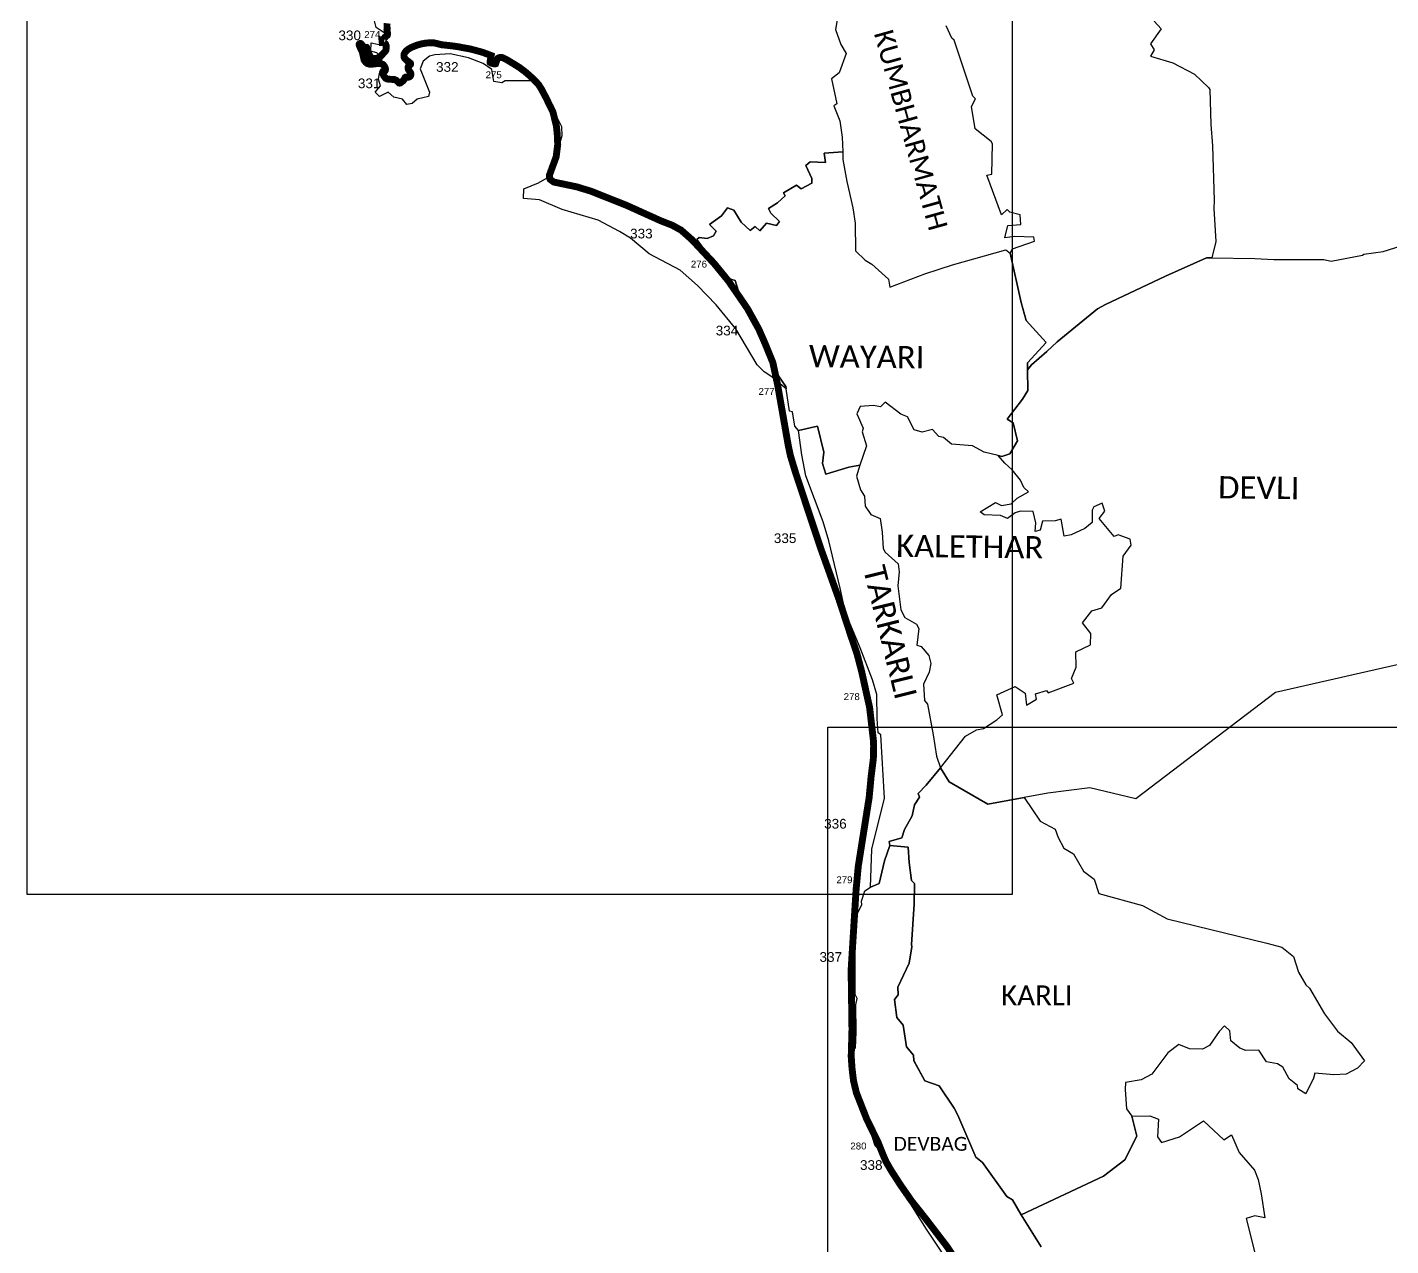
# Model space of a CAD drawing. Header units: metres. Extents: x 0 to 561379, y 0 to 4092696.
# Drawn here: x 332371 to 342232, y 1767031 to 1775846 of the extents above; entities that cross this region are included whole.
import ezdxf

# ---------------------------------------------------------------- set-up
doc = ezdxf.new("R2010")
doc.units = ezdxf.units.M
for name, color, linetype in [('ARTIFICIALLY PROTECTED', 10, 'Continuous'), ('COASTLINE', 5, 'Continuous'), ('NATURALLY PROTECTED', 3, 'Continuous'), ('VILLAGE BOUNDRY', 32, 'Continuous'), ('VILLAGE NAME', 1, 'Continuous')]:
    doc.layers.add(name, color=color, linetype=linetype)
doc.styles.get("Standard").update_dxf_attribs({"font": 'arial.ttf'})
picture_1 = doc.add_image_def('image2.ecw', size_in_pixel=(237473, 771506))
picture_2 = doc.add_image_def('image3.ecw', size_in_pixel=(712691, 1066842))

msp = doc.modelspace()

# ---------------------------------------------------------------- linework, layer by layer
at = {"layer": 'ARTIFICIALLY PROTECTED', "const_width": 50, "flags": 128}
for points in [[(334973.7601134648, 1775874.344836063), (334972.6058178815, 1775863.00103704), (334972.5498514366, 1775851.999041323), (334973.5095723244, 1775841.729990319), (334973.5676116006, 1775830.34874136), (334972.2689827966, 1775825.835262605), (334973.8712629216, 1775817.471911014)], [(334951.8122107845, 1775757.42309), (334936.0949675195, 1775756.008324121), (334938.3512443798, 1775734.577646737), (334951.4214820861, 1775733.441973685), (334955.9672011076, 1775731.880097195), (334956.7589990445, 1775731.166798412)], [(335698.0264990167, 1775652.022081408), (335711.6810696448, 1775646.856423897), (335726.0329298559, 1775641.426974922), (335719.6434805642, 1775604.769522946), (335719.0068539031, 1775601.11707808), (335717.8514134462, 1775594.488102542), (335718.5918891695, 1775590.963259978), (335724.5429878063, 1775587.062742104), (335739.7617151458, 1775582.869568013), (335754.8830194147, 1775580.821496169), (335758.1995494805, 1775581.991599365), (335761.4196928912, 1775590.865707906), (335766.4307625376, 1775607.859070185), (335770.0770848794, 1775615.757104569), (335770.5277135845, 1775616.733178726), (335774.9179702592, 1775621.706247724), (335783.2103318393, 1775626.19207803), (335795.5032578114, 1775628.142076134), (335807.6003012264, 1775626.386660506), (335835.2736353787, 1775613.413799933), (335865.6147034027, 1775595.081313757), (335891.150541406, 1775579.652212947), (335891.8167067066, 1775579.235627566)], [(337285.5358750344, 1774194.163212054), (337317.9058306197, 1774159.566314647)], [(337792.4508719139, 1773284.72297141), (337797.95985378, 1773258.990368295), (337818.6761920206, 1773140.891167093)], [(338376.379959092, 1771297.255069943), (338388.2286199842, 1771252.150185965), (338405.559606671, 1771186.175460985), (338429.7153018606, 1771076.931536214), (338448.3842368012, 1770992.501437714), (338463.3895966408, 1770924.639826255), (338470.1562403506, 1770865.757588807), (338483.5521916701, 1770749.188190407), (338487.5237625174, 1770714.62822424), (338487.669857318, 1770713.356930951)], [(338375.8283595185, 1769717.73968331), (338366.7716553917, 1769620.052831787)], [(338417.0284695912, 1768012.213198906), (338442.4621855043, 1767947.326685427), (338524.47903, 1767780.220297433), (338557.5031638767, 1767696.77812657)], [(338619.8933107484, 1767574.324273769), (338684.7243350368, 1767473.722120512), (338767.2012556954, 1767354.846834884), (338866.2670451769, 1767230.30413904), (339025.3983033972, 1767022.499967221), (339127.7930599322, 1766866.566370939), (339189.0835719641, 1766783.367495224), (339235.1843762947, 1766694.672838339), (339279.3025174952, 1766631.161222763), (339309.3772266982, 1766566.209279536), (339348.9309933956, 1766504.826594473), (339407.7372171252, 1766419.744494266), (339446.707481814, 1766356.851056259), (339504.1254650471, 1766264.185163487), (339562.5455856877, 1766148.05310531), (339577.5715397172, 1766122.898234118), (339608.2007312907, 1766093.760943044), (339637.7982633872, 1766065.605060911), (339652.8236069106, 1766053.77972191), (339669.1295342622, 1766044.407941301), (339674.0898195418, 1766042.575579521), (339682.9771555699, 1766038.694012285)]]:
    msp.add_lwpolyline(points, dxfattribs=at)
at = {"layer": 'COASTLINE', "flags": 128}
msp.add_lwpolyline([(334972.5498514366, 1775851.999041323), (334973.5095723244, 1775841.729990319), (334973.5676116006, 1775830.34874136), (334972.2689827966, 1775825.835262605), (334974.8092375439, 1775812.576005843), (334976.6302198332, 1775804.175050934), (334976.7214244101, 1775795.058366385), (334974.823747363, 1775788.017402128), (334967.4175211598, 1775781.878924954), (334957.5980881749, 1775773.740317843), (334954.4820174875, 1775769.570670476), (334952.8558813396, 1775764.515699472), (334951.8122107845, 1775757.42309), (334936.0949675195, 1775756.008324121), (334938.3512443798, 1775734.577646737), (334951.4214820861, 1775733.441973685), (334955.9672011076, 1775731.880097195), (334961.0103996388, 1775727.336883316), (334966.2100969327, 1775714.060411482), (334967.3014426075, 1775698.97948715), (334964.6648012051, 1775679.174851523), (334958.3934501338, 1775668.818160154), (334926.3785708423, 1775636.527902646), (334918.7403466759, 1775628.823977761), (334904.3464470488, 1775623.217522337), (334883.6212433844, 1775619.492285191), (334865.8943901826, 1775619.765117991), (334858.7141025902, 1775621.400549787), (334854.4160869079, 1775627.339749466), (334848.143699421, 1775641.057553134), (334838.4652904954, 1775662.224375773), (334826.2203992704, 1775699.451597445), (334824.7735630291, 1775700.855408278), (334822.0415713874, 1775700.798546375), (334820.2775919586, 1775699.547062841), (334818.8307557174, 1775697.418653997), (334816.4407812388, 1775694.973070502), (334813.9368010391, 1775694.233344095), (334809.895816437, 1775694.745101221), (334804.8878560376, 1775696.906896871), (334803.1798430537, 1775699.751035356), (334799.8228927777, 1775707.601107975), (334791.605153124, 1775719.108600792), (334787.6884064444, 1775724.593312669), (334783.6371896408, 1775727.357228401), (334780.2232365044, 1775728.949883352), (334777.7752227496, 1775728.836159546), (334774.3612696131, 1775727.300366498), (334771.6862808319, 1775724.626813722), (334771.0032829214, 1775720.189498617), (334772.9382709317, 1775712.566873609), (334776.2392547628, 1775705.399665494), (334782.0442187937, 1775691.836275801), (334787.9662977924, 1775680.723164623), (334793.4288056716, 1775670.472464255), (334795.3383222793, 1775661.914916469), (334798.9261938194, 1775645.835777892), (334802.1977470201, 1775631.174228087), (334806.8860364523, 1775610.163538425), (334811.9541379091, 1775601.711724641), (334819.8215690746, 1775592.101019706), (334830.3111318234, 1775583.945770819), (334845.3173939555, 1775579.431770395), (334865.7130174447, 1775578.994611912), (334896.6479516335, 1775582.596735213), (334909.0932370047, 1775584.045888204), (334925.785741093, 1775583.324984906), (334940.3546358228, 1775578.810462813), (334946.7648665906, 1775573.859303906), (334954.6312613404, 1775563.520349278), (334959.7304263166, 1775552.452623289), (334961.7835657105, 1775542.374503078), (334960.6186345248, 1775533.491526167), (334958.1416011319, 1775530.433503459), (334952.0226031605, 1775528.54036726), (334942.8837213763, 1775525.712919366), (334940.2219746201, 1775520.094027163), (334941.5330404117, 1775513.686890539), (334949.5818443152, 1775493.965200257), (334964.004604439, 1775475.762087951), (334970.1236024104, 1775472.995156453), (334983.3814313484, 1775470.37429223), (335008.439888827, 1775468.772247239), (335025.9012511739, 1775467.655902065), (335032.9428275194, 1775464.824257501), (335040.8254372816, 1775461.654406321), (335046.50950832, 1775455.920413836), (335054.7070882484, 1775447.650837086), (335059.2672489309, 1775443.050625915), (335064.2830002257, 1775441.940210745), (335069.8195326044, 1775443.39671013), (335077.9781965663, 1775449.803846753), (335088.8306085865, 1775458.326429229), (335096.836815653, 1775467.735169597), (335101.6437114172, 1775478.802895586), (335103.8315848449, 1775482.852610747), (335108.3089004338, 1775485.774999557), (335115.5275354052, 1775485.501123419), (335124.41525189, 1775485.163922068), (335129.4727815341, 1775484.972038604), (335134.7146982515, 1775486.962317824), (335140.1061324397, 1775490.980732855), (335143.4869202757, 1775496.277758199), (335145.4053256356, 1775502.488225672), (335145.0394709127, 1775510.61634778), (335143.3034747064, 1775516.370355023), (335137.4518719715, 1775525.259591961), (335130.352311624, 1775536.044615644), (335126.8721410615, 1775543.467399286), (335125.1237078675, 1775549.996606417), (335125.0314668751, 1775556.525813547), (335126.5954180842, 1775562.043504808), (335130.7358985883, 1775567.469382354), (335138.7401366189, 1775572.987073615), (335141.8742575311, 1775575.50882076), (335143.3739509703, 1775578.795856086), (335143.0858274208, 1775583.12153406), (335141.7581789789, 1775586.409091054), (335139.0469156501, 1775588.081561337), (335135.9107927947, 1775590.016110528), (335134.0265182629, 1775592.118756446), (335130.078991152, 1775596.523768363), (335124.5018584801, 1775600.221316781), (335119.0782954068, 1775602.989291616), (335114.1739765721, 1775607.776646509), (335101.2177445868, 1775621.140237039), (335096.4916892431, 1775629.556320343), (335095.3091389915, 1775639.00530794), (335095.9009323251, 1775650.078772287), (335100.6269876689, 1775660.708818124), (335111.097894936, 1775674.666067787), (335126.3114401973, 1775686.772958095), (335148.1725554092, 1775699.765120414), (335185.3062915742, 1775715.018717131), (335222.0855735884, 1775725.649284637), (335250.4771437832, 1775730.823196136), (335279.7237568854, 1775733.628209458), (335312.8507101647, 1775732.891613065), (335346.3308058092, 1775724.936033131), (335359.826562413, 1775721.673017002), (335367.410221462, 1775719.445698296), (335400.6340789286, 1775715.907119156), (335429.2721833921, 1775712.856955604), (335479.7975787683, 1775706.291197532), (335525.0448948146, 1775697.863637513), (335574.6710693594, 1775688.853998773), (335619.1084241828, 1775677.190944946), (335667.9505478958, 1775663.400107641), (335711.6810696448, 1775646.856423897), (335726.0329298559, 1775641.426974922), (335719.0068539031, 1775601.11707808), (335717.8514134462, 1775594.488102542), (335718.5918891695, 1775590.963259978), (335724.5429878063, 1775587.062742104), (335739.7617151458, 1775582.869568013), (335754.8830194147, 1775580.821496169), (335758.1995494805, 1775581.991599365), (335761.4196928912, 1775590.865707906), (335766.4307625376, 1775607.859070185), (335770.5277135845, 1775616.733178726), (335774.9179702592, 1775621.706247724), (335783.2103318393, 1775626.19207803), (335795.5032578114, 1775628.142076134), (335807.6003012264, 1775626.386660506), (335835.2736353787, 1775613.413799933), (335865.6147034027, 1775595.081313757), (335891.150541406, 1775579.652212947), (335928.517878179, 1775556.28461), (335967.3461539246, 1775527.621708442), (336005.6303114562, 1775495.194773699), (336033.6290801212, 1775468.378387269), (336067.7333733542, 1775433.101054015), (336089.6110712165, 1775398.830541611), (336108.4541440686, 1775363.101443147), (336127.9936005542, 1775326.05190403), (336138.5267804403, 1775303.23785773), (336146.3014719252, 1775286.398482212), (336172.9751636676, 1775234.020750113), (336198.2875429794, 1775129.092802441), (336203.9277169225, 1775076.09594389), (336207.5240792126, 1774997.810666926), (336196.3432272283, 1774909.34867434), (336162.66743, 1774817.346115377), (336148.467606305, 1774778.552078582), (336148.0441853136, 1774761.024139676), (336153.0417815565, 1774745.204532275), (336179.6973555448, 1774726.054591034), (336251.3333685508, 1774711.067567092), (336345.5007470673, 1774691.366739294), (336447.7579709456, 1774660.104695327), (336707.4288016954, 1774556.789226021), (336948.5768120278, 1774447.717662798), (337036.7695649716, 1774412.943739969), (337099.6592663447, 1774378.391004726), (337175.8772729196, 1774311.365949551), (337261.3359613905, 1774220.027996682), (337338.6857840446, 1774137.356771761), (337442.2640770528, 1774010.378682195), (337533.9495507222, 1773877.398514625), (337580.1799070084, 1773809.63229), (337661.0959857047, 1773663.168947773), (337704.8233982069, 1773563.90267196), (337763.3083330861, 1773420.848557529), (337797.95985378, 1773258.990368295), (337837.275244879, 1773034.862135311), (337874.9228039847, 1772820.241838713), (337890.8527516766, 1772745.479391176), (337927.3345824006, 1772625.176819618), (337973.8178241043, 1772485.221418063), (338050.2894464976, 1772254.974640357), (338108.0539237291, 1772081.052807236), (338243.0651354192, 1771703.733334089), (338326.2157262473, 1771448.697266008), (338371.4780703206, 1771315.915332594), (338388.2286199842, 1771252.150185965), (338405.559606671, 1771186.175460985), (338429.7153018606, 1771076.931536214), (338448.3842368012, 1770992.501437714), (338463.3895966408, 1770924.639826255), (338470.1562403506, 1770865.757588807), (338483.5521916701, 1770749.188190407), (338487.5237625174, 1770714.62822424), (338490.7554437788, 1770686.506657397), (338492.5044709161, 1770646.126457762), (338490.3767095956, 1770555.132806324), (338474.4314548886, 1770428.018804796), (338460.0926444322, 1770274.277260955), (338443.9349245178, 1770172.274310437), (338428.8913680429, 1770077.305023009), (338381.3235481442, 1769777.011540693), (338365.6078121041, 1769607.499458636), (338351.5550523658, 1769380.662721064), (338337.2133934622, 1769149.162632993), (338329.6134028121, 1769026.485157767), (338330.6754227703, 1768953.794677305), (338333.7158277206, 1768745.692659126), (338335.9052317603, 1768595.837818497), (338332.8239124035, 1768488.776991689), (338330.2725145221, 1768400.128352888), (338336.1943360828, 1768313.695019174), (338346.8238149438, 1768225.292496836), (338367.6588786666, 1768138.164933129), (338397.8973415417, 1768061.020545905), (338442.4621855043, 1767947.326685427), (338524.47903, 1767780.220297433), (338558.288881187, 1767694.792852458), (338581.3315102349, 1767641.081307604), (338617.7242092135, 1767577.690197529), (338684.7243350368, 1767473.722120512), (338767.2012556954, 1767354.846834884), (338866.2670451769, 1767230.30413904), (339025.3983033972, 1767022.499967221)], dxfattribs=at)
at = {"layer": 'NATURALLY PROTECTED', "const_width": 50, "flags": 128}
for points in [[(334973.8712629216, 1775817.471911014), (334974.8092375439, 1775812.576005843), (334976.6302198332, 1775804.175050934), (334976.7214244101, 1775795.058366385), (334974.823747363, 1775788.017402128), (334967.4175211598, 1775781.878924954), (334957.5980881749, 1775773.740317843), (334954.4820174875, 1775769.570670476), (334952.8558813396, 1775764.515699472), (334951.8122107845, 1775757.42309)], [(334850.0349578679, 1775636.9213431), (334848.143699421, 1775641.057553134), (334838.4652904954, 1775662.224375773), (334826.2203992704, 1775699.451597445), (334824.7735630291, 1775700.855408278), (334822.0415713874, 1775700.798546375), (334820.2775919586, 1775699.547062841), (334818.8307557174, 1775697.418653997), (334816.4407812388, 1775694.973070502), (334813.9368010391, 1775694.233344095), (334809.895816437, 1775694.745101221), (334804.8878560376, 1775696.906896871), (334803.1798430537, 1775699.751035356), (334799.8228927777, 1775707.601107975), (334791.605153124, 1775719.108600792), (334787.6884064444, 1775724.593312669), (334783.6371896408, 1775727.357228401), (334780.2232365044, 1775728.949883352), (334777.7752227496, 1775728.836159546), (334774.3612696131, 1775727.300366498), (334771.6862808319, 1775724.626813722), (334771.0032829214, 1775720.189498617), (334772.9382709317, 1775712.566873609), (334776.2392547628, 1775705.399665494), (334782.0442187937, 1775691.836275801), (334787.9662977924, 1775680.723164623), (334793.4288056716, 1775670.472464255), (334795.3383222793, 1775661.914916469), (334798.9261938194, 1775645.835777892), (334802.1977470201, 1775631.174228087), (334806.8860364523, 1775610.163538425), (334811.9541379091, 1775601.711724641), (334819.8215690746, 1775592.101019706), (334821.7812985203, 1775590.577402205)], [(334961.5291256694, 1775673.996505838), (334958.3934501338, 1775668.818160154), (334926.3785708423, 1775636.527902646), (334918.7403466759, 1775628.823977761), (334904.3464470488, 1775623.217522337), (334883.6212433844, 1775619.492285191), (334865.8943901826, 1775619.765117991), (334858.7141025902, 1775621.400549787), (334854.4160869079, 1775627.339749466), (334850.0349578679, 1775636.9213431)], [(334955.9672011076, 1775731.880097195), (334961.0103996388, 1775727.336883316), (334966.2100969327, 1775714.060411482), (334967.3014426075, 1775698.97948715), (334964.6648012051, 1775679.174851523), (334961.5291256694, 1775673.996505838)], [(335107.6958605794, 1775614.458441774), (335101.2177445868, 1775621.140237039), (335096.4916892431, 1775629.556320343), (335095.3091389915, 1775639.00530794), (335095.9009323251, 1775650.078772287), (335100.6269876689, 1775660.708818124), (335111.097894936, 1775674.666067787), (335126.3114401973, 1775686.772958095), (335148.1725554092, 1775699.765120414), (335185.3062915742, 1775715.018717131), (335222.0855735884, 1775725.649284637), (335250.4771437832, 1775730.823196136), (335279.7237568854, 1775733.628209458), (335312.8507101647, 1775732.891613065), (335346.3308058092, 1775724.936033131), (335359.826562413, 1775721.673017002), (335367.410221462, 1775719.445698296), (335400.6340789286, 1775715.907119156), (335429.2721833921, 1775712.856955604), (335479.7975787683, 1775706.291197532), (335525.0448948146, 1775697.863637513), (335574.6710693594, 1775688.853998773), (335619.1084241828, 1775677.190944946), (335667.9505478958, 1775663.400107641), (335698.0264990167, 1775652.022081408)], [(334821.7812985203, 1775590.577402205), (334830.3111318234, 1775583.945770819), (334845.3173939555, 1775579.431770395), (334865.7130174447, 1775578.994611912), (334896.6479516335, 1775582.596735213), (334909.0932370047, 1775584.045888204), (334925.785741093, 1775583.324984906), (334940.3546358228, 1775578.810462813), (334946.7648665906, 1775573.859303906), (334954.6312613404, 1775563.520349278), (334959.7304263166, 1775552.452623289), (334961.7835657105, 1775542.374503078), (334960.6186345248, 1775533.491526167), (334958.1416011319, 1775530.433503459), (334952.0226031605, 1775528.54036726), (334942.8837213763, 1775525.712919366), (334940.2219746201, 1775520.094027163), (334941.5330404117, 1775513.686890539)], [(334941.4478513827, 1775514.103206601), (334941.5330404117, 1775513.686890539), (334949.5818443152, 1775493.965200257), (334964.004604439, 1775475.762087951), (334970.1236024104, 1775472.995156453), (334983.3814313484, 1775470.37429223), (335008.439888827, 1775468.772247239), (335025.9012511739, 1775467.655902065), (335032.9428275194, 1775464.824257501), (335040.8254372816, 1775461.654406321), (335046.50950832, 1775455.920413836), (335054.7070882484, 1775447.650837086), (335059.2672489309, 1775443.050625915), (335064.2830002257, 1775441.940210745), (335069.8195326044, 1775443.39671013), (335077.9781965663, 1775449.803846753), (335088.8306085865, 1775458.326429229), (335096.836815653, 1775467.735169597), (335101.6437114172, 1775478.802895586), (335103.8315848449, 1775482.852610747), (335108.3089004338, 1775485.774999557), (335115.5275354052, 1775485.501123419), (335124.41525189, 1775485.163922068), (335129.4727815341, 1775484.972038604), (335134.7146982515, 1775486.962317824), (335140.1061324397, 1775490.980732855), (335143.4869202757, 1775496.277758199), (335145.4053256356, 1775502.488225672), (335145.0394709127, 1775510.61634778), (335143.3034747064, 1775516.370355023), (335137.4518719715, 1775525.259591961), (335130.352311624, 1775536.044615644), (335126.8721410615, 1775543.467399286), (335125.1237078675, 1775549.996606417), (335125.0314668751, 1775556.525813547), (335126.5954180842, 1775562.043504808), (335130.7358985883, 1775567.469382354), (335138.7401366189, 1775572.987073615), (335141.8742575311, 1775575.50882076), (335143.3739509703, 1775578.795856086), (335143.0858274208, 1775583.12153406), (335141.7581789789, 1775586.409091054), (335139.0469156501, 1775588.081561337), (335135.9107927947, 1775590.016110528), (335134.0265182629, 1775592.118756446), (335130.078991152, 1775596.523768363), (335124.5018584801, 1775600.221316781), (335119.0782954068, 1775602.989291616), (335114.1739765721, 1775607.776646509), (335107.6958605794, 1775614.458441774)], [(335891.8167067066, 1775579.235627566), (335928.517878179, 1775556.28461), (335967.3461539246, 1775527.621708442), (336005.6303114562, 1775495.194773699), (336033.6290801212, 1775468.378387269), (336067.7333733542, 1775433.101054015), (336089.6110712165, 1775398.830541611), (336108.4541440686, 1775363.101443147), (336127.9936005542, 1775326.05190403), (336138.5267804403, 1775303.23785773), (336146.3014719252, 1775286.398482212), (336172.9751636676, 1775234.020750113), (336198.2875429794, 1775129.092802441), (336203.9277169225, 1775076.09594389), (336207.5240792126, 1774997.810666926), (336196.3432272283, 1774909.34867434), (336162.66743, 1774817.346115377), (336148.467606305, 1774778.552078582), (336148.0441853136, 1774761.024139676), (336153.0417815565, 1774745.204532275), (336179.6973555448, 1774726.054591034), (336251.3333685508, 1774711.067567092), (336345.5007470673, 1774691.366739294), (336447.7579709456, 1774660.104695327), (336707.4288016954, 1774556.789226021), (336948.5768120278, 1774447.717662798), (337036.7695649716, 1774412.943739969), (337099.6592663447, 1774378.391004726), (337175.8772729196, 1774311.365949551), (337261.3359613905, 1774220.027996682), (337285.5358750344, 1774194.163212054)], [(337317.9058306196, 1774159.566314647), (337338.6857840446, 1774137.356771761), (337442.2640770528, 1774010.378682195), (337533.9495507222, 1773877.398514625), (337580.1799070084, 1773809.63229), (337661.0959857047, 1773663.168947773), (337704.8233982069, 1773563.90267196), (337763.3083330861, 1773420.848557529), (337792.4508719139, 1773284.72297141)], [(337818.6761920206, 1773140.891167093), (337837.275244879, 1773034.862135311), (337874.9228039847, 1772820.241838713), (337890.8527516766, 1772745.479391176), (337927.3345824006, 1772625.176819618), (337973.8178241043, 1772485.221418063), (338050.2894464976, 1772254.974640357), (338108.0539237291, 1772081.052807236), (338243.0651354192, 1771703.733334089), (338326.2157262473, 1771448.697266008), (338371.4780703206, 1771315.915332594), (338376.3799590919, 1771297.255069943)], [(338487.669857318, 1770713.356930951), (338490.7554437788, 1770686.506657397), (338492.5044709161, 1770646.126457762), (338490.3767095956, 1770555.132806324), (338474.4314548886, 1770428.018804796), (338460.0926444322, 1770274.277260955), (338443.9349245178, 1770172.274310437), (338428.8913680429, 1770077.305023009), (338381.3235481442, 1769777.011540693), (338375.8283595185, 1769717.73968331)], [(338366.7716553917, 1769620.052831787), (338365.6078121041, 1769607.499458636), (338351.5550523658, 1769380.662721064), (338337.2133934622, 1769149.162632993), (338329.6134028121, 1769026.485157767), (338330.6754227703, 1768953.794677305), (338333.7158277206, 1768745.692659126), (338335.9052317603, 1768595.837818497), (338332.8239124035, 1768488.776991689), (338330.2725145221, 1768400.128352888), (338336.1943360828, 1768313.695019174), (338346.8238149438, 1768225.292496836), (338367.6588786666, 1768138.164933129), (338397.8973415417, 1768061.020545905), (338417.0284695912, 1768012.213198906)], [(338557.5031638767, 1767696.77812657), (338558.288881187, 1767694.792852458), (338581.3315102349, 1767641.081307604), (338617.7242092135, 1767577.690197529), (338619.8933107484, 1767574.324273769)]]:
    msp.add_lwpolyline(points, dxfattribs=at)
at = {"layer": 'VILLAGE BOUNDRY'}
for points in [[(338235.5885107887, 1775942.926036472, 0), (338217.2273366252, 1775830.08482201, 0), (338255.6219777121, 1775720.061393515, 0), (338294.61703829, 1775657.148613935, 0), (338242.8971091421, 1775516.136558529, 0), (338187.6543799356, 1775472.791285917, 0), (338226.7655966701, 1775292.745402097, 0), (338203.874066817, 1775278.309658624, 0), (338247.0056296599, 1775169.276646911, 0), (338264.753356607, 1775050.840403402, 0), (338268.6943251992, 1774943.682953809, 0), (338134.3014042525, 1774933.941399469, 0), (338143.4006094009, 1774868.510027215, 0), (338033.5293639936, 1774872.659954316, 0), (338002.4103280169, 1774845.325933983, 0), (338044.6271689172, 1774751.151298462, 0), (338044.4861387516, 1774718.914463133, 0), (337968.4989818734, 1774675.962986066, 0), (337935.6515426462, 1774702.897435571, 0), (337841.3732003215, 1774647.560383186, 0), (337853.6755684253, 1774625.519887593, 0), (337798.2614597885, 1774575.175847691, 0), (337731.8604466374, 1774535.329512328, 0), (337747.9150519918, 1774501.711110161, 0), (337810.377216186, 1774440.809540424, 0), (337788.8257973872, 1774412.644904967, 0), (337717.9333236803, 1774428.348250123, 0), (337669.2030248276, 1774372.456047687, 0), (337636.3048056421, 1774403.950238095, 0), (337600.079265812, 1774375.184923993, 0), (337535.307124454, 1774435.935630515, 0), (337480.4293819728, 1774522.597364811, 0), (337436.136571907, 1774539.471393675, 0), (337391.9287644043, 1774481.380316455, 0), (337306.1084357352, 1774418.265508699, 0), (337352.3772438364, 1774369.803044548, 0), (337334.3829544659, 1774336.367805408, 0), (337288.4975722409, 1774316.740593072, 0), (337230.6114402226, 1774325.716567222, 0), (337213.863159043, 1774309.412360575, 0), (337281.3992683245, 1774219.26848414, 0), (337288.286831445, 1774195.418578148, 0), (337347.112005783, 1774124.543891334, 0), (337364.3756712908, 1774122.612177651, 0), (337427.8340576669, 1774033.984751452, 0), (337490.4702598432, 1774013.567030095, 0), (337524.1670975617, 1773904.742406084, 0), (337542.5968263514, 1773899.075372631, 0), (337601.1274211793, 1773776.096555485, 0), (337747.4911729274, 1773423.203136151, 0), (337785.6144786392, 1773399.326557398, 0), (337782.4188836914, 1773355.311389233, 0), (337856.8318336076, 1773247.81553718, 0), (337859.0830396053, 1773230.786079347, 0), (337755.5363147007, 1773317.841862359, 0), (337699.4899932816, 1773352.388805269, 0), (337649.3800297572, 1773403.619118371, 0), (337496.2200685164, 1773665.541292241, 0), (337354.1174583972, 1773837.691132959, 0), (337218.554544635, 1773977.928732209, 0), (337093.6318886942, 1774088.298643962, 0), (336869.3994843629, 1774208.05765262, 0), (336734.0835574305, 1774320.435958465, 0), (336655.0749100092, 1774369.283184966, 0), (336499.4906395286, 1774450.449892971, 0), (336240.5613873787, 1774527.466170993, 0), (336074.659742829, 1774598.209876739, 0), (335960.9821507229, 1774607.500738206, 0), (335962.3859122372, 1774677.734873617, 0), (336069.3657234213, 1774720.096114466, 0), (336131.065318124, 1774755.768035595, 0), (336173.7011336332, 1774831.584422578, 0), (336239.6598383082, 1775062.528921048, 0), (336236.9706595291, 1775124.471361046, 0), (336199.0538118068, 1775202.638960653, 0), (336171.5231743627, 1775284.982997217, 0), (336039.7122346513, 1775458.312053029, 0), (335827.0040760487, 1775457.378870017, 0), (335804.3422875911, 1775444.756844396, 0), (335744.407887438, 1775452.460328935, 0), (335731.1749412619, 1775541.148663975, 0), (335668.8497605014, 1775583.997530454, 0), (335563.1350702878, 1775624.238759793, 0), (335430.6120822418, 1775653.935692989, 0), (335318.4232446116, 1775647.250150498, 0), (335280.740551626, 1775637.084417968, 0), (335233.5316011602, 1775601.636044731, 0), (335211.683428924, 1775544.04259362, 0), (335278.9571479885, 1775376.74133598, 0), (335273.6946118018, 1775344.446796504, 0), (335189.9425138306, 1775325.521059456, 0), (335155.2423455323, 1775294.397779926, 0), (335116.0917781539, 1775287.026825981, 0), (335084.9217738459, 1775325.912075475, 0), (335021.7998457506, 1775339.327136516, 0), (334980.9159794394, 1775375.355279053, 0), (334918.1530570494, 1775345.35579334, 0), (334887.0610229502, 1775377.24504221, 0), (334925.8527754304, 1775422.407937962, 0), (334911.392300103, 1775469.850921731, 0), (334917.9515094673, 1775514.716947768, 0), (334948.4979404932, 1775542.982808055, 0), (334929.5246100972, 1775630.982721927, 0), (334899.8373591516, 1775660.138857072, 0), (334854.9092943674, 1775672.257494013, 0), (334857.1113710204, 1775732.505777964, 0), (334949.7172031382, 1775713.796801413, 0), (334967.5677304905, 1775748.918067321, 0), (334958.6818704879, 1775800.671484584, 0), (334893.905268473, 1775844.804813105, 0), (334875.0096082407, 1775920.248859457, 0)], [(340521.5724088289, 1775890.741746271, 0), (340573.232404403, 1775834.841300573, 0), (340495.916924343, 1775725.782175899, 0), (340521.5025393524, 1775683.273451102, 0), (340495.6479839861, 1775637.507171775, 0), (340655.6808365457, 1775588.55771762, 0), (340812.4505676177, 1775507.149444839, 0), (340913.7892170282, 1775410.569822176, 0), (340923.6867755048, 1775396.873577162, 0), (340932.1959634578, 1775142.523453678, 0), (340942.4605695349, 1774988.89643406, 0), (340954.6047626836, 1774592.90381036, 0), (340953.862583421, 1774535.984692222, 0), (340967.1510834341, 1774295.745354678, 0), (340938.0937011667, 1774178.415214253, 0), (340900.3619202496, 1774178.370866265, 0), (340602.5480422346, 1774044.935935502, 0), (340169.2716186092, 1773840.83961585, 0), (340111.0855216717, 1773809.457296418, 0), (339819.6334966228, 1773570.265791168, 0), (339745.4567952529, 1773499.411527606, 0), (339633.7569763707, 1773404.151203574, 0), (339605.6233937641, 1773366.793350287, 0), (339604.99473928, 1773417.699770824, 0), (339740.5403864399, 1773565.13831052, 0), (339594.5798600432, 1773725.06416541, 0), (339558.8372551724, 1773855.10540385, 0), (339480.0446411545, 1774210.56281965, 0), (339496.1695506553, 1774243.601838528, 0), (339654.910369181, 1774299.591491695, 0), (339650.9805021017, 1774327.159991006, 0), (339514.1693492646, 1774332.760574458, 0), (339442.1985906018, 1774321.902481955, 0), (339464.1967948534, 1774411.043309857, 0), (339556.0079877068, 1774418.561101069, 0), (339552.350677845, 1774489.050186946, 0), (339478.0351482846, 1774509.276720264, 0), (339457.4699382347, 1774527.227157909, 0), (339416.2207999978, 1774489.535697624, 0), (339310.2175545128, 1774775.162088584, 0), (339346.7898348587, 1774784.00232608, 0), (339352.6571545224, 1775003.591587848, 0), (339343.6151227677, 1775018.984027494, 0), (339227.515432036, 1775111.400265535, 0), (339201.2843789068, 1775273.721805674, 0), (339228.1635885542, 1775328.433261553, 0), (339210.7757203872, 1775347.168860256, 0), (339074.0780386713, 1775752.651890666, 0), (339058.2426272458, 1775766.594497797, 0), (339017.2059366612, 1775855.847797818, 0)], [(342385.0995208499, 1771257.853391506, 0), (341399.6374575425, 1771034.445683463, 0), (340388.4034443765, 1770263.95196283, 0), (340056.4967374784, 1770343.404135081, 0), (339753.2538948613, 1770305.79566587, 0), (339581.4404158082, 1770274.272483386, 0), (339319.0445116408, 1770226.123032193, 0), (339039.0197703326, 1770386.610928636, 0), (338975.85805644, 1770488.044638752, 0), (338975.0286312492, 1770489.597133313, 0), (339157.9559479405, 1770718.023051851, 0), (339235.423937158, 1770762.364254083, 0), (339287.9733319278, 1770772.444794121, 0), (339384.1474038565, 1770836.734434494, 0), (339423.9165655382, 1770872.53483176, 0), (339384.0892705448, 1771015.89593247, 0), (339515.3414555683, 1771077.265168596, 0), (339587.8333546342, 1771029.908215692, 0), (339598.8575146381, 1770943.073620204, 0), (339670.3613321217, 1770984.474613666, 0), (339663.5529087982, 1771023.692009926, 0), (339742.8683255897, 1771048.000865614, 0), (339753.9839953874, 1771031.507699484, 0), (339941.6054725514, 1771102.124597637, 0), (339922.6845943581, 1771135.147736575, 0), (339956.5006837978, 1771217.546245371, 0), (339954.0837520105, 1771328.090138991, 0), (340061.1082897087, 1771377.319920623, 0), (340064.0066526995, 1771459.312121444, 0), (340002.9699088228, 1771538.281578443, 0), (340070.1588100858, 1771625.049588645, 0), (340143.3776754232, 1771647.103741906, 0), (340213.979144363, 1771741.593439105, 0), (340281.4289421276, 1771788.071325213, 0), (340297.0203245003, 1772020.69419105, 0), (340354.4796518522, 1772100.482286287, 0), (340348.7605293351, 1772142.898081578, 0), (340261.5188366165, 1772174.037229198, 0), (340232.8565272974, 1772161.786767067, 0), (340124.5278363175, 1772291.51859279, 0), (340165.5960621549, 1772345.38706179, 0), (340145.393843028, 1772403.759103257, 0), (340085.9121622572, 1772376.61035136, 0), (340072.1803823173, 1772353.093914746, 0), (340072.4784292652, 1772264.514948316, 0), (340021.1177818691, 1772220.527145589, 0), (339920.4412492918, 1772173.367030023, 0), (339870.9513193514, 1772163.383539096, 0), (339848.091273875, 1772286.569725557, 0), (339804.2922942936, 1772276.024728857, 0), (339713.9844776796, 1772273.895637975, 0), (339697.7979867603, 1772207.122602769, 0), (339660.6754673596, 1772197.276679565, 0), (339666.0962881452, 1772260.306606681, 0), (339647.0719096157, 1772341.930581899, 0), (339555.021885856, 1772344.779626085, 0), (339516.7340351047, 1772332.984046618, 0), (339460.5284344569, 1772292.127984604, 0), (339408.986903022, 1772314.918260132, 0), (339292.0054122839, 1772318.30173328, 0), (339263.1348770355, 1772341.594170545, 0), (339373.6539282217, 1772408.105271815, 0), (339417.3161388104, 1772386.03934233, 0), (339486.2014660104, 1772398.987571622, 0), (339529.3672308237, 1772438.386580023, 0), (339612.0458230678, 1772486.159041124, 0), (339579.8550431037, 1772515.911502632, 0), (339554.9484588675, 1772570.358207364, 0), (339495.2791323136, 1772644.283679687, 0), (339440.6550361312, 1772691.465562861, 0), (339393.1709132217, 1772748.222518608, 0), (339420.1693678654, 1772741.588712905, 0), (339478.6333436567, 1772759.168574471, 0), (339533.1069887626, 1772854.66686694, 0), (339501.7538969435, 1772983.194284498, 0), (339458.1616304434, 1773010.196215984, 0), (339569.6813291018, 1773155.305975251, 0), (339608.087428753, 1773218.265992562, 0), (339605.6233937641, 1773366.793350287, 0), (339633.7569763707, 1773404.151203574, 0), (339745.4567952529, 1773499.411527606, 0), (339819.6334966228, 1773570.265791168, 0), (340111.0855216717, 1773809.457296418, 0), (340169.2716186092, 1773840.83961585, 0), (340602.5480422346, 1774044.935935502, 0), (340900.3619202496, 1774178.370866265, 0), (340938.0937011667, 1774178.415214253, 0), (341249.4379692612, 1774173.564793766, 0), (341385.835691941, 1774165.708964689, 0), (341749.4773967093, 1774165.561208975, 0), (341801.0852675953, 1774153.640144812, 0), (342029.4357231685, 1774196.71816708, 0), (342038.2798411194, 1774204.750119976, 0), (342178.5009259207, 1774223.860560352, 0), (342469.8440178989, 1774315.551570544, 0)], [(339004.7763395929, 1766957.216699671, 0), (338870.4080145569, 1767158.925251699, 0), (338682.7616671542, 1767460.80072243, 0), (338667.3999864411, 1767477.120890792, 0), (338580.200757982, 1767644.624344748, 0), (338555.1418839054, 1767656.651113755, 0), (338525.3694401165, 1767732.842400384, 0), (338504.5811008906, 1767754.037055884, 0), (338425.235396374, 1767995.903245742, 0), (338409.1789113982, 1767996.098929751, 0), (338349.8535781587, 1768224.008663247, 0), (338314.2171502188, 1768461.927976588, 0), (338361.0266181482, 1768460.076145443, 0), (338365.9891012285, 1768575.26085655, 0), (338364.0777548582, 1768774.701581192, 0), (338374.2015653796, 1768819.167088664, 0), (338357.8884834433, 1768847.970643909, 0), (338357.9382616202, 1769168.49799036, 0), (338346.0972170386, 1769334.095722929, 0), (338369.1541344704, 1769378.393305609, 0), (338360.0068162119, 1769403.216427086, 0), (338406.8000159764, 1769498.128519156, 0), (338404.0612445103, 1769525.271925974, 0), (338428.7820913212, 1769599.635617472, 0), (338469.8002203703, 1769624.2057767, 0), (338533.5118603269, 1769652.839471172, 0), (338570.9373922197, 1769814.801325446, 0), (338610.7278046039, 1769927.126793985, 0), (338742.5479558005, 1769914.977362099, 0), (338749.410426682, 1769803.671688394, 0), (338765.7960401016, 1769673.044251485, 0), (338788.08493778, 1769651.740848897, 0), (338785.3635871662, 1769503.534483959, 0), (338765.2774347059, 1769209.457609131, 0), (338769.7731045465, 1769192.828636189, 0), (338749.4772996043, 1769074.536692125, 0), (338668.316214491, 1768902.093290824, 0), (338669.508470176, 1768845.572551753, 0), (338643.0039477654, 1768813.543100123, 0), (338659.3388247806, 1768681.916658658, 0), (338706.9781500697, 1768628.03782555, 0), (338729.9096826277, 1768470.62329598, 0), (338780.6222559748, 1768410.032127279, 0), (338783.4386280605, 1768370.333733142, 0), (338863.8347881249, 1768224.679464141, 0), (338965.2649647031, 1768187.079883748, 0), (339074.9260648206, 1768027.509530077, 0), (339100.7252856331, 1767977.073113531, 0), (339232.4861819869, 1767673.011314184, 0), (339280.7053918421, 1767634.319062659, 0), (339456.4805951117, 1767388.531436699, 0), (339495.8707505888, 1767362.921446919, 0), (339559.2942283722, 1767254.747515299, 0), (339703.7473252487, 1767022.416980554, 0)], [(339703.7473252487, 1767022.416980554, 0), (339559.2942283722, 1767254.747515299, 0), (340154.8101055768, 1767533.866823574, 0), (340308.1426992154, 1767653.888337437, 0), (340395.1322024069, 1767824.644028295, 0), (340359.7421647026, 1767967.86295869, 0), (340489.6309649001, 1767971.808146983, 0), (340553.3704853993, 1767947.343515982, 0), (340546.6681870279, 1767819.95992443, 0), (340573.5477603449, 1767779.030677178, 0), (340703.5242508312, 1767819.957531226, 0), (340879.139037356, 1767936.103517242, 0), (341025.9086469613, 1767798.434996989, 0), (341080.7467848267, 1767832.840266116, 0), (341135.5196050853, 1767704.767161759, 0), (341247.9419110594, 1767577.398465762, 0), (341273.720951562, 1767511.844935757, 0), (341295.7574322891, 1767406.520765828, 0), (341322.6186860213, 1767232.536434495, 0), (341248.7997389192, 1767247.831144697, 0), (341186.9931209124, 1767227.778327782, 0), (341263.4244810851, 1766921.72877124, 0)]]:
    msp.add_polyline3d(points, dxfattribs=at)
for points in [[(338133.0680275991, 1772771.803710245, 0), (338087.3704621842, 1772959.768736383, 0), (337949.8528063521, 1772927.876624997, 0), (337923.2420752981, 1772961.376929554, 0), (337904.8087794191, 1773062.749039748, 0), (337883.0750324975, 1773067.816961503, 0), (337859.0830396053, 1773230.786079347, 0), (337856.8318336076, 1773247.81553718, 0), (337782.4188836914, 1773355.311389233, 0), (337785.6144786392, 1773399.326557398, 0), (337747.4911729274, 1773423.203136151, 0), (337601.1274211793, 1773776.096555485, 0), (337542.5968263514, 1773899.075372631, 0), (337524.1670975617, 1773904.742406084, 0), (337490.4702598432, 1774013.567030095, 0), (337427.8340576669, 1774033.984751452, 0), (337364.3756712908, 1774122.612177651, 0), (337347.112005783, 1774124.543891334, 0), (337288.286831445, 1774195.418578148, 0), (337281.3992683245, 1774219.26848414, 0), (337213.863159043, 1774309.412360575, 0), (337230.6114402226, 1774325.716567222, 0), (337288.4975722409, 1774316.740593072, 0), (337334.3829544659, 1774336.367805408, 0), (337352.3772438364, 1774369.803044548, 0), (337306.1084357352, 1774418.265508699, 0), (337391.9287644043, 1774481.380316455, 0), (337436.136571907, 1774539.471393675, 0), (337480.4293819728, 1774522.597364811, 0), (337535.307124454, 1774435.935630515, 0), (337600.079265812, 1774375.184923993, 0), (337636.3048056421, 1774403.950238095, 0), (337669.2030248276, 1774372.456047687, 0), (337717.9333236803, 1774428.348250123, 0), (337788.8257973872, 1774412.644904967, 0), (337810.377216186, 1774440.809540424, 0), (337747.9150519918, 1774501.711110161, 0), (337731.8604466374, 1774535.329512328, 0), (337798.2614597885, 1774575.175847691, 0), (337853.6755684253, 1774625.519887593, 0), (337841.3732003215, 1774647.560383186, 0), (337935.6515426462, 1774702.897435571, 0), (337968.4989818734, 1774675.962986066, 0), (338044.4861387516, 1774718.914463133, 0), (338044.6271689172, 1774751.151298462, 0), (338002.4103280169, 1774845.325933983, 0), (338033.5293639936, 1774872.659954316, 0), (338143.4006094009, 1774868.510027215, 0), (338134.3014042525, 1774933.941399469, 0), (338268.6943251992, 1774943.682953809, 0), (338270.0380522002, 1774890.284746713, 0), (338298.5580129835, 1774730.112781752, 0), (338342.0391399742, 1774539.121794027, 0), (338358.7006407795, 1774428.483055402, 0), (338361.9902674509, 1774228.299276085, 0), (338430.8184431179, 1774162.283489362, 0), (338480.118530724, 1774133.283242797, 0), (338600.3428092852, 1774023.92229567, 0), (338609.1212965415, 1773964.85989061, 0), (338863.788893698, 1774062.711741142, 0), (339062.2914643158, 1774127.20348242, 0), (339449.6491204948, 1774236.150297305, 0), (339480.0446411545, 1774210.56281965, 0), (339558.8372551724, 1773855.10540385, 0), (339594.5798600432, 1773725.06416541, 0), (339740.5403864399, 1773565.13831052, 0), (339604.99473928, 1773417.699770824, 0), (339605.6233937641, 1773366.793350287, 0), (339608.087428753, 1773218.265992562, 0), (339569.6813291018, 1773155.305975251, 0), (339458.1616304434, 1773010.196215984, 0), (339501.7538969435, 1772983.194284498, 0), (339533.1069887626, 1772854.66686694, 0), (339478.6333436567, 1772759.168574471, 0), (339420.1693678654, 1772741.588712905, 0), (339393.1709132217, 1772748.222518608, 0), (339291.1344980313, 1772772.699955526, 0), (339207.109140606, 1772817.868078399, 0), (339054.4302755419, 1772829.225457213, 0), (338998.9237813928, 1772877.084749463, 0), (338962.8576174047, 1772884.554706325, 0), (338918.8587012765, 1772936.852571829, 0), (338843.1777965305, 1772917.01927517, 0), (338786.5251755559, 1772933.130787071, 0), (338736.2970853241, 1773028.713851323, 0), (338689.6800485693, 1773046.811200402, 0), (338575.2145570391, 1773132.746081048, 0), (338541.4761706074, 1773099.448532595, 0), (338491.1301606852, 1773110.195316021, 0), (338395.0221688396, 1773101.504010037, 0), (338370.2255104485, 1773050.626793837, 0), (338416.4926362274, 1772946.128797935, 0), (338410.2871436215, 1772919.947022399, 0), (338441.023088376, 1772818.899527193, 0), (338391.4808343262, 1772678.913876264, 0), (338314.1224887804, 1772663.871711019, 0), (338145.9447549584, 1772614.021686081, 0), (338122.4860413544, 1772689.849557982, 0)], [(338860.2959592169, 1770975.455488639, 0), (338881.8195606748, 1770949.957755552, 0), (338922.1589406316, 1770727.016344513, 0), (338946.0511656631, 1770572.983139067, 0), (338975.0286312492, 1770489.597133313, 0), (338975.85805644, 1770488.044638752, 0), (338872.2933816809, 1770363.826694238, 0), (338814.9985304752, 1770303.093091041, 0), (338823.2219010728, 1770277.072503466, 0), (338788.5477946955, 1770221.338544211, 0), (338771.3100461822, 1770142.497849764, 0), (338715.6322040579, 1770043.176307974, 0), (338695.2564222682, 1769982.479278118, 0), (338605.1651410426, 1769955.425857264, 0), (338610.7278046039, 1769927.126793985, 0), (338570.9373922197, 1769814.801325446, 0), (338533.5118603269, 1769652.839471172, 0), (338469.8002203703, 1769624.2057767, 0), (338478.2710662832, 1769901.100466632, 0), (338570.6126764009, 1770270.010314706, 0), (338545.1505990542, 1770727.502091309, 0), (338525.0604440861, 1770742.083549791, 0), (338517.9999662128, 1770843.142926793, 0), (338515.1042879553, 1771018.962527857, 0), (338485.3812475732, 1771124.392624379, 0), (338394.2030539967, 1771357.45099164, 0), (338288.8722840418, 1771610.405236548, 0), (338251.2824527365, 1771788.338368315, 0), (338168.0759879389, 1772130.122848531, 0), (338127.0490304644, 1772268.912163534, 0), (338001.5964849921, 1772600.919496063, 0), (337973.7326994279, 1772752.537600328, 0), (337949.8528063521, 1772927.876624997, 0), (338087.3704621842, 1772959.768736383, 0), (338133.0680275991, 1772771.803710245, 0), (338122.4860413544, 1772689.849557982, 0), (338145.9447549584, 1772614.021686081, 0), (338314.1224887804, 1772663.871711019, 0), (338391.4808343262, 1772678.913876264, 0), (338369.0008734699, 1772599.513459479, 0), (338397.9221439702, 1772498.75846007, 0), (338426.8481875301, 1772453.664567739, 0), (338432.0336120501, 1772380.694539731, 0), (338471.5467813382, 1772321.725212844, 0), (338539.8502595517, 1772291.563075869, 0), (338553.9252831275, 1772194.453645652, 0), (338560.374926484, 1772075.269922265, 0), (338575.9752323007, 1772048.76890772, 0), (338670.7520185333, 1771963.740531437, 0), (338678.0676562251, 1771907.036712341, 0), (338668.3273434112, 1771805.601995016, 0), (338690.1253544054, 1771632.053354523, 0), (338717.487956246, 1771575.885389674, 0), (338801.3583089411, 1771527.780432021, 0), (338818.8102039681, 1771497.676972904, 0), (338804.9168513831, 1771376.518405488, 0), (338835.2069902871, 1771365.985967557, 0), (338890.7192219222, 1771300.76106184, 0), (338907.2208944028, 1771243.78510127, 0), (338894.1728117908, 1771181.357566948, 0), (338852.3672201457, 1771092.809948435, 0)], [(339581.4567306468, 1770274.264177337, 0), (339697.1990352556, 1770102.913580115, 0), (339806.486231738, 1770045.47167456, 0), (339825.9487270675, 1769983.808668165, 0), (339868.1023663023, 1769907.486770994, 0), (339938.2265232084, 1769865.929752041, 0), (340010.5307550365, 1769740.593468184, 0), (340088.2450762924, 1769682.827153631, 0), (340121.5397183228, 1769579.902411176, 0), (340436.6408060675, 1769491.99431151, 0), (340615.4435616829, 1769396.657807685, 0), (341335.2376132106, 1769220.664462678, 0), (341445.9183398969, 1769192.433545709, 0), (341528.1666823392, 1769124.349902756, 0), (341565.0296868265, 1769010.448153832, 0), (341619.0739512675, 1768919.439690885, 0), (341645.0139418983, 1768894.801035679, 0), (341754.049343952, 1768710.233092974, 0), (341848.0814331798, 1768582.979275778, 0), (341946.9414385492, 1768502.386528297, 0), (342042.3221375066, 1768368.817039943, 0), (341993.2460133454, 1768315.831551589, 0), (341909.985977377, 1768272.27302926, 0), (341820.7908721281, 1768267.152991045, 0), (341682.3715091249, 1768278.649205556, 0), (341674.2058350034, 1768244.184059411, 0), (341618.59716973, 1768130.719437098, 0), (341560.6217118183, 1768165.987310362, 0), (341557.4763455109, 1768190.242373575, 0), (341498.5238436076, 1768238.574266614, 0), (341452.6687922801, 1768322.442812405, 0), (341413.1396882456, 1768347.731736479, 0), (341334.8924484279, 1768361.899668112, 0), (341277.3707317745, 1768445.630557095, 0), (341183.9232691643, 1768444.526913295, 0), (341141.0120361431, 1768460.767074607, 0), (341076.2093954935, 1768514.01069406, 0), (341068.4899502489, 1768587.095971702, 0), (341030.6311539938, 1768621.336526208, 0), (340992.2394968725, 1768581.001673355, 0), (340922.2740997165, 1768480.919322341, 0), (340871.7790006319, 1768454.391998169, 0), (340778.1331736656, 1768455.504513966, 0), (340700.2296884879, 1768487.708548968, 0), (340620.4794065061, 1768426.425226834, 0), (340503.6761686986, 1768272.902658268, 0), (340426.8588556511, 1768232.733427342, 0), (340314.4373019606, 1768212.847905155, 0), (340311.5057760637, 1768162.300954729, 0), (340322.4935745586, 1768022.911204703, 0), (340359.7751894458, 1767967.871020713, 0), (340395.1403090309, 1767824.655035358, 0), (340308.179237305, 1767653.87878056, 0), (340154.7894008579, 1767533.815629668, 0), (339559.2536677709, 1767254.718816638, 0), (339495.9173089399, 1767362.950655467, 0), (339456.4977088611, 1767388.574246417, 0), (339280.6941478555, 1767634.273886961, 0), (339232.485912025, 1767673.018397889, 0), (339100.6726575374, 1767977.048154531, 0), (339074.9204316924, 1768027.470621081, 0), (338965.2930067125, 1768187.050136563, 0), (338863.8817505942, 1768224.631543417, 0), (338783.4832975373, 1768370.279632249, 0), (338780.6672612547, 1768410.02438746, 0), (338729.9438850777, 1768470.587085914, 0), (338707.0023216595, 1768627.991065462, 0), (338659.3353328049, 1768681.892672298, 0), (338642.9511113443, 1768813.577785752, 0), (338669.5131637802, 1768845.585132136, 0), (338668.3178189787, 1768902.13742969, 0), (338749.5200534558, 1769074.499092153, 0), (338769.7506535146, 1769192.861662841, 0), (338765.2689081349, 1769209.492083986, 0), (338785.3818422129, 1769503.572305549, 0), (338788.0613265603, 1769651.717119051, 0), (338765.846865139, 1769673.012900111, 0), (338749.4561348381, 1769803.702229052, 0), (338742.5571302027, 1769914.958484544, 0), (338610.6809908949, 1769927.091392896, 0), (338605.2145015082, 1769955.458252206, 0), (338695.2059334964, 1769982.468357852, 0), (338715.660372164, 1770043.179091231, 0), (338771.285042543, 1770142.473908771, 0), (338788.5531574267, 1770221.35488195, 0), (338823.205467895, 1770277.093978646, 0), (338815.045707657, 1770303.045942709, 0), (338872.3165703147, 1770363.821768047, 0), (338975.8529062981, 1770487.998533798, 0), (339039.0120637225, 1770386.625590621, 0), (339319.0050703766, 1770226.144894582, 0), (339581.4567306468, 1770274.264177337, 0)]]:
    msp.add_polyline3d(points, close=True, dxfattribs=at)

# ---------------------------------------------------------------- texts
at = {"layer": 'ARTIFICIALLY PROTECTED', "char_height": 50, "attachment_point": 1}
for s, insert in [('274', (334808.400959314, 1775818.764472635)), ('275', (335686.0612950634, 1775527.303589534)), ('276', (337170.7207947468, 1774157.596196089)), ('277', (337659.623963867, 1773236.470014165)), ('278', (338275.7671140869, 1771028.763878542)), ('279', (338222.8483104056, 1769703.963617166)), ('280', (338324.3488553152, 1767777.870927505))]:
    msp.add_mtext_dynamic_manual_height_columns(s, width=84.3741295307409, gutter_width=1, heights=[74.18822369209585], dxfattribs=dict(at, insert=insert))
at = {"layer": 'NATURALLY PROTECTED', "char_height": 70, "attachment_point": 1}
for s, width, insert in [('330', 186.7083826893941, (334621.4373612548, 1775822.430904876)), ('332', 95.17246124148369, (335327.3705953854, 1775593.778908414)), ('331', 95.17246124148369, (334762.3934602598, 1775475.231969097)), ('333', 168.4031587988138, (336730.9083216033, 1774388.491194366)), ('334', 95.17246124148369, (337350.1394938026, 1773686.718366756)), ('335', 95.17246124148369, (337770.5764246472, 1772184.693201099)), ('336', 95.17246124148369, (338134.553869756, 1770119.253350654)), ('337', 95.17246124148369, (338100.9183271686, 1769155.269440469)), ('338', 95.17246124148369, (338393.7872064319, 1767650.340387249))]:
    msp.add_mtext_dynamic_manual_height_columns(s, width=width, gutter_width=1, heights=[0], dxfattribs=dict(at, insert=insert))
at = {"layer": 'VILLAGE NAME', "attachment_point": 1}
for s, width, gutter_width, insert, char_height, rotation in [('{\\fCalibri|b0|i0|c0|p34;KUMBHARMATH}', 1070.370608700746, 542.3555556791382, (338628.2083901765, 1775840.210662327), 140, 285.62722012538114), ('{\\fCalibri|b0|i0|c0|p34;WAYARI}', 1589.78577884433, 805.5426246639116, (338024.8950870037, 1773547.808926582), 161.1085249327823, 359.37415311197776), ('{\\fCalibri|b0|i0|c0|p34;DEVLI}', 1589.78577884433, 805.5426246639116, (340984.8962603789, 1772599.01149964), 161.1085249327823, 359.37415311197776), ('{\\fCalibri|b0|i0|c0|p34;KALETHAR}', 1589.78577884433, 805.5426246639116, (338655.9094977379, 1772175.664656639), 161.1085249327823, 359.37415311197776), ('{\\fCalibri|b0|i0|c0|p34;TARKARLI}', 1589.78577884433, 805.5426246639116, (338571.5190547231, 1771967.048747411), 161.1085249327823, 283.89894882351797), ('{\\fCalibri|b0|i0|c0|p34;KARLI}', 1418.000350885173, 718.4991460023863, (339413.9790412025, 1768914.822798921), 143.6998292004773, 359.97929653435835), ('{\\fCalibri|b0|i0|c0|p34;DEVBAG}', 1418.000350885173, 718.4991460023863, (338636.8129630522, 1767818.713684944), 100, 359.97929653435835)]:
    msp.add_mtext_dynamic_manual_height_columns(s, width=width, gutter_width=gutter_width, heights=[0], dxfattribs=dict(at, insert=insert, char_height=char_height, rotation=rotation))

# ---------------------------------------------------------------- pictures from other files: only their frames are drawn
image = msp.add_image(picture_1, insert=(332370.89964, 1769572.98841), size_in_units=(7124.190000000002, 23145.17999999994))
image.dxf.flags = 7
image = msp.add_image(picture_2, insert=(338159.96899, 1738777.36972), size_in_units=(21380.730000000036, 32005.26000000001))
image.dxf.flags = 7

doc.saveas('drawing.dxf')
